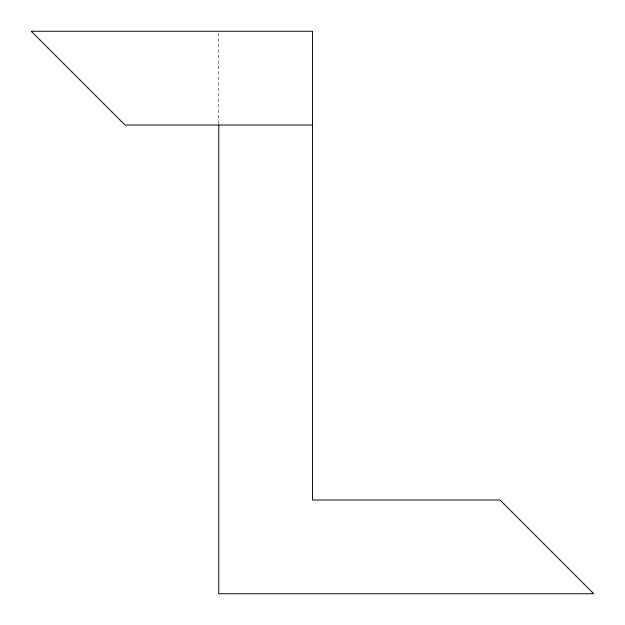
<?xml version="1.0" encoding="UTF-8"?>
<svg xmlns="http://www.w3.org/2000/svg" width="625" height="625" viewBox="0 0 625 625"><rect width="100%" height="100%" fill="white"/><g stroke="black" fill="none" stroke-linecap="round" stroke-linejoin="round"><path stroke-width="0.47" stroke-dasharray="3.12 2.34" d="M218.75 33.18L218.75 124.031"/><path stroke-width="0.94" d="M312.5 125L125 125L31.25 31.25L312.5 31.25L312.5 500L500 500L593.75 593.75L218.75 593.75L218.75 125"/></g></svg>
